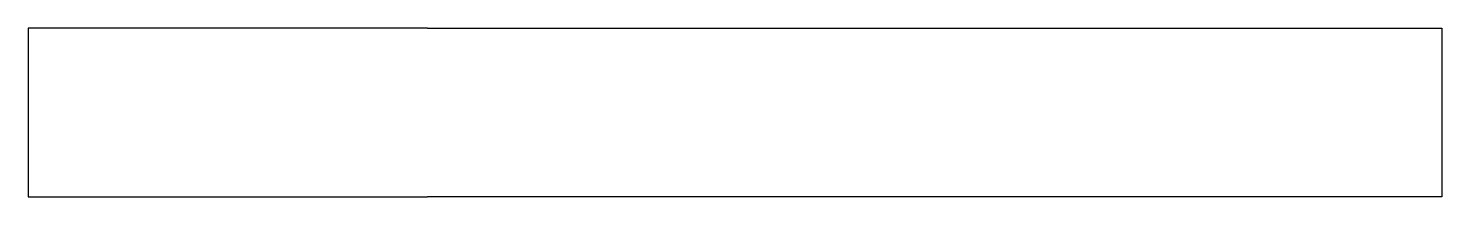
# Model space of a CAD drawing. Header units: millimetres. Extents: x 0 to 159, y 0 to 19.
import ezdxf

# ---------------------------------------------------------------- set-up
doc = ezdxf.new("R2010")
doc.units = ezdxf.units.MM
doc.layers.get('0').update_dxf_attribs({"linetype": 'CONTINUOUS'})

msp = doc.modelspace()

# ---------------------------------------------------------------- linework, layer by layer
for p, q in [((0, 19.05), (0, 0)), ((45, 19.05), (0, 19.05)), ((45, 19.05), (159.3, 19.05)), ((159.3, 19.05), (159.3, 0)), ((0, 0), (45, 0)), ((159.3, 0), (45, 0))]:
    msp.add_line(p, q)

doc.saveas('drawing.dxf')
